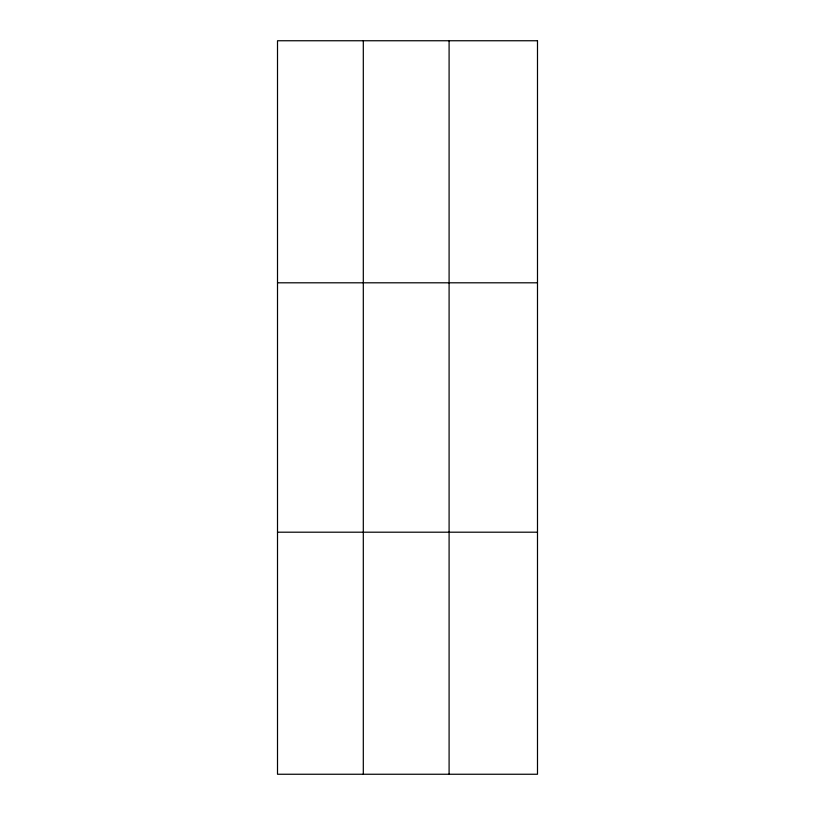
<?xml version="1.0" encoding="UTF-8"?>
<svg xmlns="http://www.w3.org/2000/svg" width="815" height="815" viewBox="0 0 815 815"><rect width="100%" height="100%" fill="white"/><g stroke="black" fill="none" stroke-linecap="round" stroke-linejoin="round"><path stroke-width="1.22" d="M363.307 774.25L363.307 40.75M449.096 774.25L449.096 40.75M277.507 282.805L537.493 282.805M277.507 532.195L537.493 532.195M537.493 40.75L537.493 774.25L277.507 774.25L277.507 40.75L537.493 40.75"/></g></svg>
